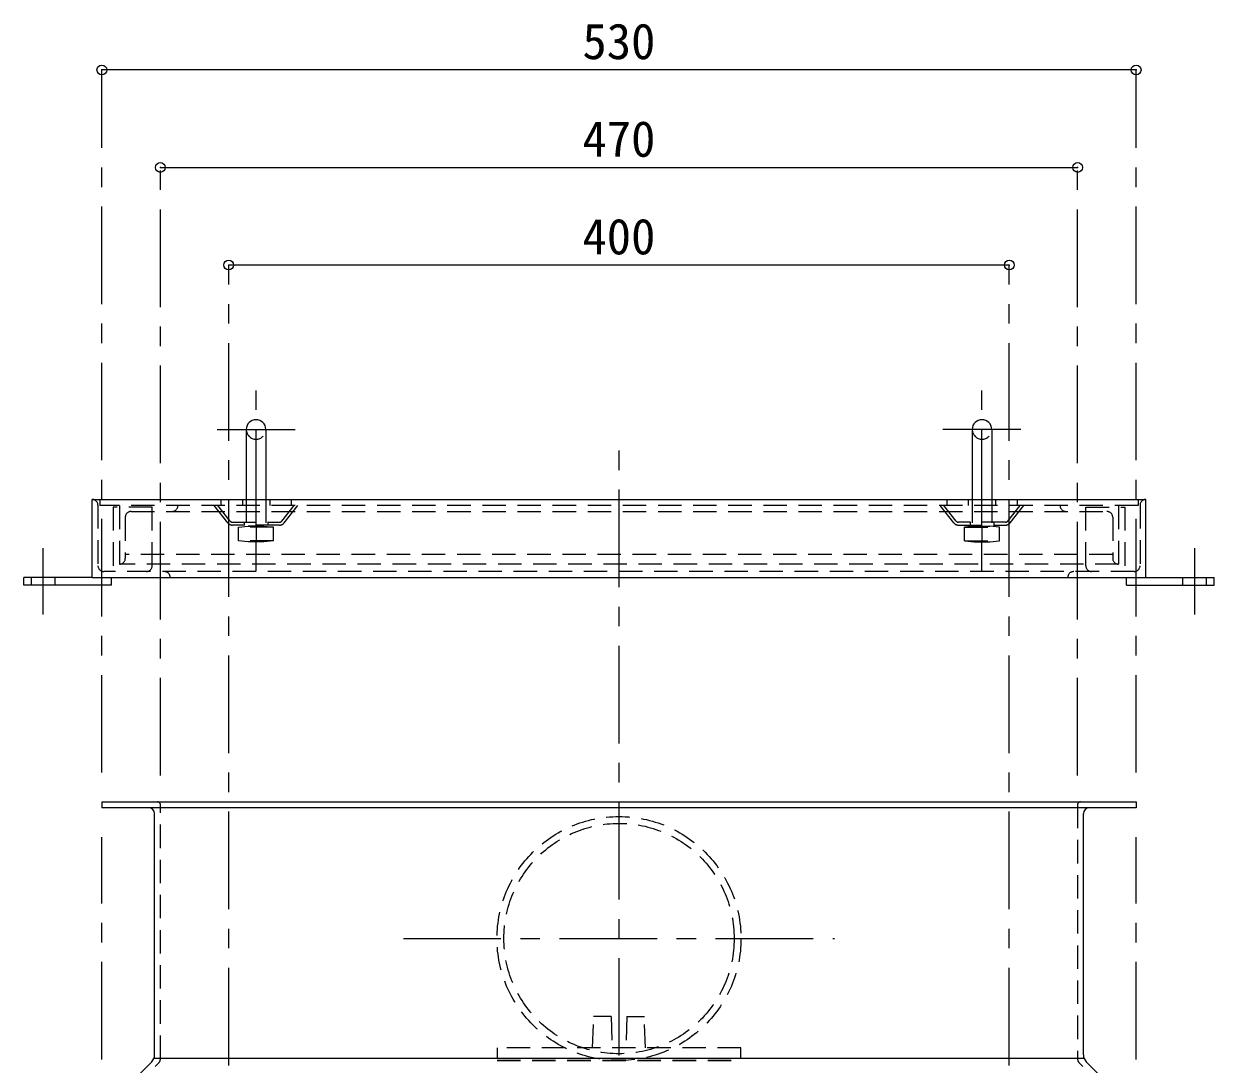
# Model space of a CAD drawing. Units: millimetres at full size, sheet at 1:10; details may follow other scales. Extents: x -2088 to 1962, y -1408 to 1402.
# Drawn here: x 207 to 817, y -582 to -49 of the extents above; entities that cross this region are included whole.
import ezdxf
from ezdxf.enums import TextEntityAlignment as Align

# ---------------------------------------------------------------- set-up
doc = ezdxf.new("R2010")
doc.units = ezdxf.units.MM
doc.header["$LTSCALE"] = 10
doc.header["$PDMODE"] = 32
doc.header["$PDSIZE"] = 5
doc.linetypes.add('CHAIN1', pattern=[8, 5, -1, 1, -1])
doc.linetypes.add('DASHED1', pattern=[1.8, 1.2, -0.6])
doc.layers.add('0-0_ﾚｲﾔ1', color=4, linetype='Continuous', lineweight=9)
doc.styles.add('ＭＳ ゴシック', font='')
doc.styles.get('ＭＳ ゴシック').set_extended_font_data('MS Gothic')

msp = doc.modelspace()

# ---------------------------------------------------------------- linework, layer by layer
at = {"layer": '0-0_ﾚｲﾔ1', "linetype": 'CHAIN1'}
for p, q in [((246.89, -432.7), (246.89, -72.7)), ((776.89, -432.7), (776.89, -72.7)), ((276.89, -434.2), (276.89, -122.7)), ((746.89, -434.2), (746.89, -122.7)), ((311.89, -582.7), (311.89, -172.7)), ((711.89, -582.7), (711.89, -172.7)), ((325.89, -306.9), (325.89, -236.9)), ((697.89, -306.9), (697.89, -236.9)), ((305.89, -256.9), (345.89, -256.9)), ((511.89, -1137.7), (511.89, -257.7)), ((717.89, -256.9), (677.89, -256.9)), ((325.89, -329.4), (325.89, -313.9)), ((697.89, -329.4), (697.89, -313.9)), ((216.89, -351.7), (216.89, -317.7)), ((806.89, -351.7), (806.89, -317.7)), ((246.89, -579.7), (246.89, -465.7)), ((776.89, -579.7), (776.89, -465.7)), ((401.39, -517.7), (622.39, -517.7))]:
    msp.add_line(p, q, dxfattribs=at)
at = {"layer": '0-0_ﾚｲﾔ1'}
for p, q in [((776.89, -72.7), (246.89, -72.7)), ((276.89, -122.7), (746.89, -122.7)), ((711.89, -172.7), (311.89, -172.7)), ((320.89, -256.9), (320.89, -292.7)), ((330.89, -256.9), (330.89, -292.7)), ((692.89, -256.9), (692.89, -292.7)), ((702.89, -256.9), (702.89, -292.7)), ((241.89, -332.7), (206.89, -332.7)), ((206.89, -336.7), (206.89, -332.7)), ((251.89, -336.7), (251.89, -332.7)), ((771.89, -336.7), (771.89, -332.7)), ((781.89, -332.7), (816.89, -332.7)), ((251.89, -336.7), (206.89, -336.7))]:
    msp.add_line(p, q, dxfattribs=at)
at = {"layer": '0-0_ﾚｲﾔ1', "color": 5, "lineweight": 25}
for p, q in [((241.89, -292.7), (781.89, -292.7)), ((241.89, -332.7), (241.89, -292.7)), ((781.89, -332.7), (781.89, -292.7)), ((241.89, -332.7), (781.89, -332.7)), ((246.89, -447.7), (246.89, -450.7))]:
    msp.add_line(p, q, dxfattribs=at)
at = {"layer": '0-0_ﾚｲﾔ1', "linetype": 'DASHED1'}
for p, q in [((245.89, -292.7), (245.89, -295.9)), ((307.89, -292.7), (307.89, -295.9)), ((318.89, -292.7), (318.89, -295.9)), ((320.89, -292.7), (320.89, -306.5)), ((330.89, -292.7), (330.89, -306.5)), ((332.89, -292.7), (332.89, -295.9)), ((343.89, -292.7), (343.89, -295.9)), ((679.89, -292.7), (679.89, -295.9)), ((690.89, -292.7), (690.89, -295.9)), ((692.89, -292.7), (692.89, -306.5)), ((702.89, -292.7), (702.89, -306.5)), ((704.89, -292.7), (704.89, -295.9)), ((715.89, -292.7), (715.89, -295.9)), ((777.89, -292.7), (777.89, -295.9)), ((777.89, -295.9), (245.89, -295.9)), ((255.89, -295.9), (255.89, -329.7)), ((261.89, -298.9), (761.89, -298.9)), ((272.69, -326.7), (272.69, -296.7)), ((311.49, -304.77), (304.39, -295.9)), ((312.66, -303.83), (306.31, -295.9)), ((339.12, -303.83), (345.47, -295.9)), ((340.29, -304.77), (347.39, -295.9)), ((683.49, -304.77), (676.39, -295.9)), ((684.66, -303.83), (678.31, -295.9)), ((711.12, -303.83), (717.47, -295.9)), ((712.29, -304.77), (719.39, -295.9)), ((751.09, -326.7), (751.09, -296.7)), ((767.89, -295.9), (767.89, -329.7)), ((258.89, -301.9), (258.89, -322.9)), ((313.84, -304.4), (337.95, -304.4)), ((319.89, -304.4), (319.89, -305.9)), ((331.89, -304.4), (331.89, -305.9)), ((709.95, -304.4), (685.84, -304.4)), ((691.89, -304.4), (691.89, -305.9)), ((703.89, -304.4), (703.89, -305.9)), ((764.89, -301.9), (764.89, -322.9)), ((337.95, -305.9), (313.84, -305.9)), ((316.89, -306.9), (321.89, -306.4)), ((316.89, -313.9), (316.89, -306.9)), ((334.89, -306.9), (316.89, -306.9)), ((321.89, -306.4), (325.89, -306.9)), ((329.89, -306.4), (321.89, -306.4)), ((325.89, -306.9), (329.89, -306.4)), ((325.89, -306.9), (325.89, -313.9)), ((329.89, -306.4), (334.89, -306.9)), ((334.89, -313.9), (334.89, -306.9)), ((685.84, -305.9), (709.95, -305.9)), ((693.89, -306.4), (688.89, -306.9)), ((688.89, -306.9), (706.89, -306.9)), ((688.89, -313.9), (688.89, -306.9)), ((693.89, -306.4), (701.89, -306.4)), ((697.89, -306.9), (693.89, -306.4)), ((701.89, -306.4), (697.89, -306.9)), ((697.89, -306.9), (697.89, -313.9)), ((706.89, -306.9), (701.89, -306.4)), ((706.89, -313.9), (706.89, -306.9)), ((321.89, -314.4), (316.89, -313.9)), ((334.89, -313.9), (316.89, -313.9)), ((325.89, -313.9), (321.89, -314.4)), ((329.89, -314.4), (321.89, -314.4)), ((329.89, -314.4), (325.89, -313.9)), ((334.89, -313.9), (329.89, -314.4)), ((688.89, -313.9), (693.89, -314.4)), ((688.89, -313.9), (706.89, -313.9)), ((693.89, -314.4), (697.89, -313.9)), ((693.89, -314.4), (701.89, -314.4)), ((697.89, -313.9), (701.89, -314.4)), ((701.89, -314.4), (706.89, -313.9)), ((764.89, -320.9), (258.89, -320.9)), ((767.89, -325.9), (255.89, -325.9)), ((210.89, -336.7), (210.89, -332.7)), ((222.89, -336.7), (222.89, -332.7)), ((800.89, -336.7), (800.89, -332.7)), ((812.89, -336.7), (812.89, -332.7)), ((276.89, -579.33), (276.89, -449.2)), ((746.89, -449.2), (746.89, -579.33)), ((498.39, -573.7), (498.89, -557.7)), ((507.89, -557.7), (498.89, -557.7)), ((507.89, -557.7), (508.39, -573.7)), ((515.89, -557.7), (515.39, -573.7)), ((515.89, -557.7), (524.89, -557.7)), ((525.39, -573.7), (524.89, -557.7)), ((449.39, -573.7), (449.39, -579.2)), ((261.58, -596.2), (276.04, -581.42)), ((449.39, -580.2), (574.39, -580.2)), ((762.21, -596.2), (747.75, -581.42))]:
    msp.add_line(p, q, dxfattribs=at)
at = {"layer": '0-0_ﾚｲﾔ1', "color": 7, "linetype": 'DASHED1', "lineweight": 18}
for p, q in [((244.89, -295.7), (244.89, -326.7)), ((778.89, -295.7), (778.89, -326.7)), ((775.89, -329.7), (247.89, -329.7))]:
    msp.add_line(p, q, dxfattribs=at)
at = {"layer": '0-0_ﾚｲﾔ1', "color": 7, "lineweight": 18}
for p, q in [((273.89, -577.29), (273.89, -453.7)), ((749.89, -577.29), (749.89, -453.7)), ((750.26, -579.17), (273.52, -579.17)), ((260.31, -593.2), (272.47, -580.78)), ((763.47, -593.2), (751.32, -580.78))]:
    msp.add_line(p, q, dxfattribs=at)
at = {"layer": '0-0_ﾚｲﾔ1', "linetype": 'DASHED1'}
for points in [[(272.69, -296.7), (252.69, -296.7), (252.69, -329.7)], [(751.09, -296.7), (771.09, -296.7), (771.09, -329.7)], [(449.39, -579.2), (574.39, -579.2), (574.39, -573.7), (449.39, -573.7)]]:
    msp.add_lwpolyline(points, dxfattribs=at)
at = {"layer": '0-0_ﾚｲﾔ1'}
msp.add_lwpolyline([(771.89, -336.7), (816.89, -336.7), (816.89, -332.7)], dxfattribs=at)
at = {"layer": '0-0_ﾚｲﾔ1', "color": 5, "lineweight": 25}
msp.add_lwpolyline([(246.89, -447.7), (776.89, -447.7), (776.89, -450.7), (246.89, -450.7)], dxfattribs=at)
at = {"layer": '0-0_ﾚｲﾔ1', "linetype": 'DASHED1'}
for radius in [62.5, 59]:
    msp.add_circle((511.89, -517.7), radius, dxfattribs=at)
at = {"layer": '0-0_ﾚｲﾔ1'}
for centre in [(325.89, -256.9), (697.89, -256.9)]:
    msp.add_arc(centre, 5, 0, 180, dxfattribs=at)
at = {"layer": '0-0_ﾚｲﾔ1', "linetype": 'DASHED1'}
for centre, radius, start, end in [((325.89, -256.9), 5, 180, 0), ((697.89, -256.9), 5, 180, 0), ((261.89, -301.9), 3, 90, 180), ((282.89, -295.9), 3, 270, 0), ((740.89, -295.9), 3, 180, 270), ((761.89, -301.9), 3, 0, 90), ((313.84, -302.9), 3, 218.65981, 270), ((313.84, -302.9), 1.5, 218.65981, 270), ((337.95, -302.9), 1.5, 270, 321.34019), ((337.95, -302.9), 3, 270, 321.34019), ((685.84, -302.9), 3, 218.65981, 270), ((685.84, -302.9), 1.5, 218.65981, 270), ((709.95, -302.9), 1.5, 270, 321.34019), ((709.95, -302.9), 3, 270, 321.34019), ((255.89, -322.9), 3, 270, 0), ((767.89, -322.9), 3, 180, 270), ((269.69, -326.7), 3, 270, 0), ((754.09, -326.7), 3, 180, 270), ((275.39, -449.2), 1.5, 0, 90), ((748.39, -449.2), 1.5, 90, 180), ((273.89, -579.33), 3, 315.6053, 0), ((749.89, -579.33), 3, 180, 224.3947)]:
    msp.add_arc(centre, radius, start, end, dxfattribs=at)
at = {"layer": '0-0_ﾚｲﾔ1', "color": 7, "linetype": 'DASHED1', "lineweight": 18}
for centre, start, end in [((241.89, -295.7), 0, 90), ((781.89, -295.7), 90, 180), ((247.89, -326.7), 180, 270), ((775.89, -326.7), 270, 0), ((278.89, -332.7), 0, 90), ((744.89, -332.7), 90, 180)]:
    msp.add_arc(centre, 3, start, end, dxfattribs=at)
at = {"layer": '0-0_ﾚｲﾔ1', "color": 7, "lineweight": 18}
for centre, radius, start, end in [((270.89, -453.7), 3, 0, 90), ((752.89, -453.7), 3, 90, 180), ((268.89, -577.29), 5, 315.6053, 0), ((754.89, -577.29), 5, 180, 224.3947)]:
    msp.add_arc(centre, radius, start, end, dxfattribs=at)
at = {"layer": '0-0_ﾚｲﾔ1', "color": 1}
for p in [(246.89, -72.7), (776.89, -72.7), (276.89, -122.7), (746.89, -122.7), (311.89, -172.7), (711.89, -172.7)]:
    msp.add_point(p, dxfattribs=at)

# ---------------------------------------------------------------- texts
at = {"layer": '0-0_ﾚｲﾔ1', "color": 7, "style": 'ＭＳ ゴシック'}
for s, p in [('530', (493.14, -72.7)), ('470', (493.14, -122.7)), ('400', (493.14, -172.7))]:
    msp.add_text(s, height=18.33, dxfattribs=at).set_placement(p, align=Align.BOTTOM_LEFT)

doc.saveas('drawing.dxf')
